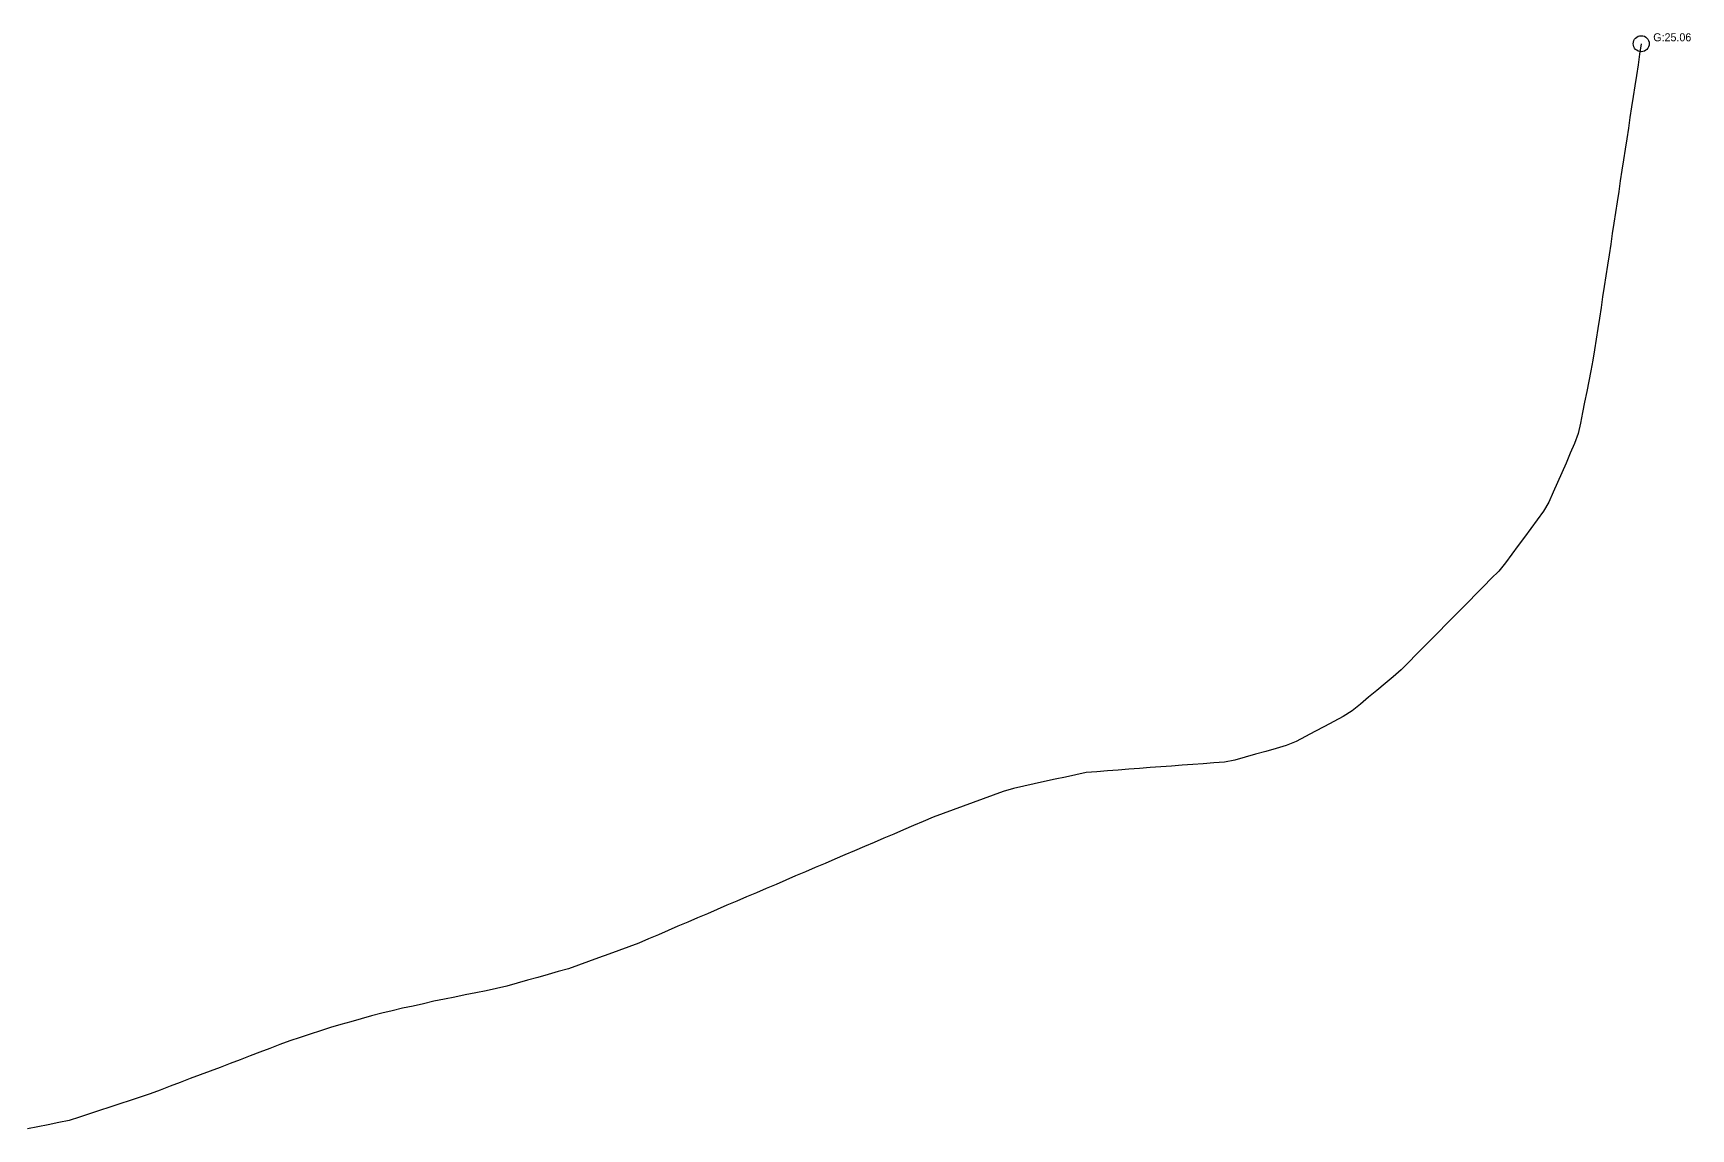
# Model space of a CAD drawing. Header units: metres. Extents: x 607160 to 610559, y 2613470 to 2618337.
# Drawn here: x 609093.3 to 609404.1, y 2617391.9 to 2617597.2 of the extents above; entities that cross this region are included whole.
import ezdxf

# ---------------------------------------------------------------- set-up
doc = ezdxf.new("R2010")
doc.units = ezdxf.units.M
for name, color, linetype in [('SW-DRAIN-LABELS', 3, 'Continuous'), ('SW-DRAIN-ORPHAN', 8, 'Continuous'), ('SW-JUNCTIONS', 7, 'Continuous')]:
    doc.layers.add(name, color=color, linetype=linetype)

msp = doc.modelspace()

# ---------------------------------------------------------------- linework, layer by layer
at = {"layer": 'SW-DRAIN-ORPHAN'}
msp.add_lwpolyline([(609394.76, 2617595.21), (609394.46, 2617593.23), (609394.16, 2617591.25), (609393.86, 2617589.28), (609393.55, 2617587.3), (609393.25, 2617585.32), (609392.95, 2617583.35), (609392.65, 2617581.37), (609392.35, 2617579.39), (609392.05, 2617577.41), (609391.74, 2617575.44), (609391.44, 2617573.46), (609391.14, 2617571.48), (609390.84, 2617569.51), (609390.54, 2617567.53), (609390.24, 2617565.55), (609389.93, 2617563.57), (609389.63, 2617561.6), (609389.33, 2617559.62), (609389.03, 2617557.64), (609388.73, 2617555.67), (609388.43, 2617553.69), (609388.12, 2617551.71), (609387.82, 2617549.73), (609387.52, 2617547.76), (609387.22, 2617545.78), (609386.92, 2617543.8), (609386.61, 2617541.83), (609386.31, 2617539.85), (609386.01, 2617537.87), (609385.71, 2617535.89), (609385.33, 2617533.93), (609384.93, 2617531.97), (609384.54, 2617530.01), (609384.14, 2617528.05), (609383.75, 2617526.09), (609383.36, 2617524.13), (609382.96, 2617522.17), (609382.27, 2617520.3), (609381.46, 2617518.47), (609380.66, 2617516.64), (609379.85, 2617514.81), (609379.04, 2617512.98), (609378.23, 2617511.15), (609377.42, 2617509.32), (609376.42, 2617507.61), (609375.24, 2617506), (609374.05, 2617504.38), (609372.87, 2617502.77), (609371.68, 2617501.16), (609370.5, 2617499.55), (609369.31, 2617497.94), (609368.06, 2617496.39), (609366.65, 2617494.97), (609365.24, 2617493.55), (609363.84, 2617492.12), (609362.43, 2617490.7), (609361.02, 2617489.28), (609359.61, 2617487.86), (609358.21, 2617486.44), (609356.8, 2617485.02), (609355.39, 2617483.6), (609353.98, 2617482.18), (609352.58, 2617480.75), (609351.17, 2617479.33), (609349.76, 2617477.91), (609348.26, 2617476.59), (609346.73, 2617475.31), (609345.19, 2617474.03), (609343.66, 2617472.75), (609342.12, 2617471.47), (609340.59, 2617470.18), (609338.9, 2617469.12), (609337.14, 2617468.19), (609335.37, 2617467.25), (609333.6, 2617466.31), (609331.83, 2617465.38), (609330.07, 2617464.44), (609328.22, 2617463.71), (609326.29, 2617463.16), (609324.37, 2617462.61), (609322.45, 2617462.06), (609320.53, 2617461.5), (609318.6, 2617460.95), (609316.65, 2617460.58), (609314.66, 2617460.44), (609312.66, 2617460.29), (609310.67, 2617460.15), (609308.67, 2617460), (609306.68, 2617459.86), (609304.68, 2617459.71), (609302.69, 2617459.56), (609300.69, 2617459.41), (609298.7, 2617459.25), (609296.71, 2617459.1), (609294.71, 2617458.95), (609292.72, 2617458.79), (609290.72, 2617458.64), (609288.77, 2617458.23), (609286.81, 2617457.8), (609284.86, 2617457.37), (609282.91, 2617456.94), (609280.95, 2617456.51), (609279, 2617456.08), (609277.05, 2617455.65), (609275.13, 2617455.1), (609273.25, 2617454.41), (609271.38, 2617453.72), (609269.5, 2617453.03), (609267.62, 2617452.34), (609265.75, 2617451.65), (609263.87, 2617450.95), (609261.99, 2617450.26), (609260.15, 2617449.47), (609258.31, 2617448.69), (609256.48, 2617447.9), (609254.64, 2617447.12), (609252.8, 2617446.33), (609250.96, 2617445.55), (609249.12, 2617444.76), (609247.28, 2617443.97), (609245.44, 2617443.19), (609243.6, 2617442.4), (609241.76, 2617441.62), (609239.92, 2617440.83), (609238.08, 2617440.05), (609236.24, 2617439.26), (609234.41, 2617438.47), (609232.57, 2617437.69), (609230.73, 2617436.9), (609228.89, 2617436.12), (609227.05, 2617435.33), (609225.21, 2617434.55), (609223.37, 2617433.76), (609221.53, 2617432.97), (609219.69, 2617432.19), (609217.85, 2617431.4), (609216.01, 2617430.62), (609214.17, 2617429.83), (609212.33, 2617429.05), (609210.5, 2617428.26), (609208.66, 2617427.47), (609206.82, 2617426.69), (609204.95, 2617425.96), (609203.07, 2617425.28), (609201.19, 2617424.6), (609199.31, 2617423.92), (609197.43, 2617423.24), (609195.55, 2617422.56), (609193.67, 2617421.88), (609191.75, 2617421.34), (609189.82, 2617420.8), (609187.89, 2617420.25), (609185.97, 2617419.71), (609184.04, 2617419.17), (609182.12, 2617418.63), (609180.18, 2617418.16), (609178.22, 2617417.76), (609176.26, 2617417.36), (609174.3, 2617416.96), (609172.34, 2617416.56), (609170.38, 2617416.17), (609168.42, 2617415.77), (609166.47, 2617415.33), (609164.51, 2617414.89), (609162.56, 2617414.46), (609160.61, 2617414.02), (609158.66, 2617413.56), (609156.74, 2617413.03), (609154.81, 2617412.5), (609152.88, 2617411.96), (609150.95, 2617411.43), (609149.04, 2617410.86), (609147.14, 2617410.23), (609145.24, 2617409.6), (609143.34, 2617408.97), (609141.44, 2617408.34), (609139.57, 2617407.66), (609137.69, 2617406.95), (609135.82, 2617406.24), (609133.95, 2617405.53), (609132.08, 2617404.82), (609130.21, 2617404.11), (609128.34, 2617403.4), (609126.47, 2617402.7), (609124.6, 2617401.99), (609122.73, 2617401.28), (609120.86, 2617400.57), (609118.99, 2617399.86), (609117.12, 2617399.15), (609115.25, 2617398.45), (609113.36, 2617397.79), (609111.46, 2617397.17), (609109.56, 2617396.55), (609107.66, 2617395.92), (609105.76, 2617395.3), (609103.86, 2617394.68), (609101.96, 2617394.05), (609100.05, 2617393.45), (609098.09, 2617393.05), (609096.13, 2617392.66), (609094.17, 2617392.27), (609092.21, 2617391.88)], dxfattribs=at)
at = {"layer": 'SW-JUNCTIONS'}
msp.add_circle((609394.76, 2617595.21), 1.5, dxfattribs=at)

# ---------------------------------------------------------------- texts
at = {"layer": 'SW-DRAIN-LABELS', "color": 7}
msp.add_text('G:25.06', height=1.5, dxfattribs=at).set_placement((609397.01, 2617595.66))

doc.saveas('drawing.dxf')
